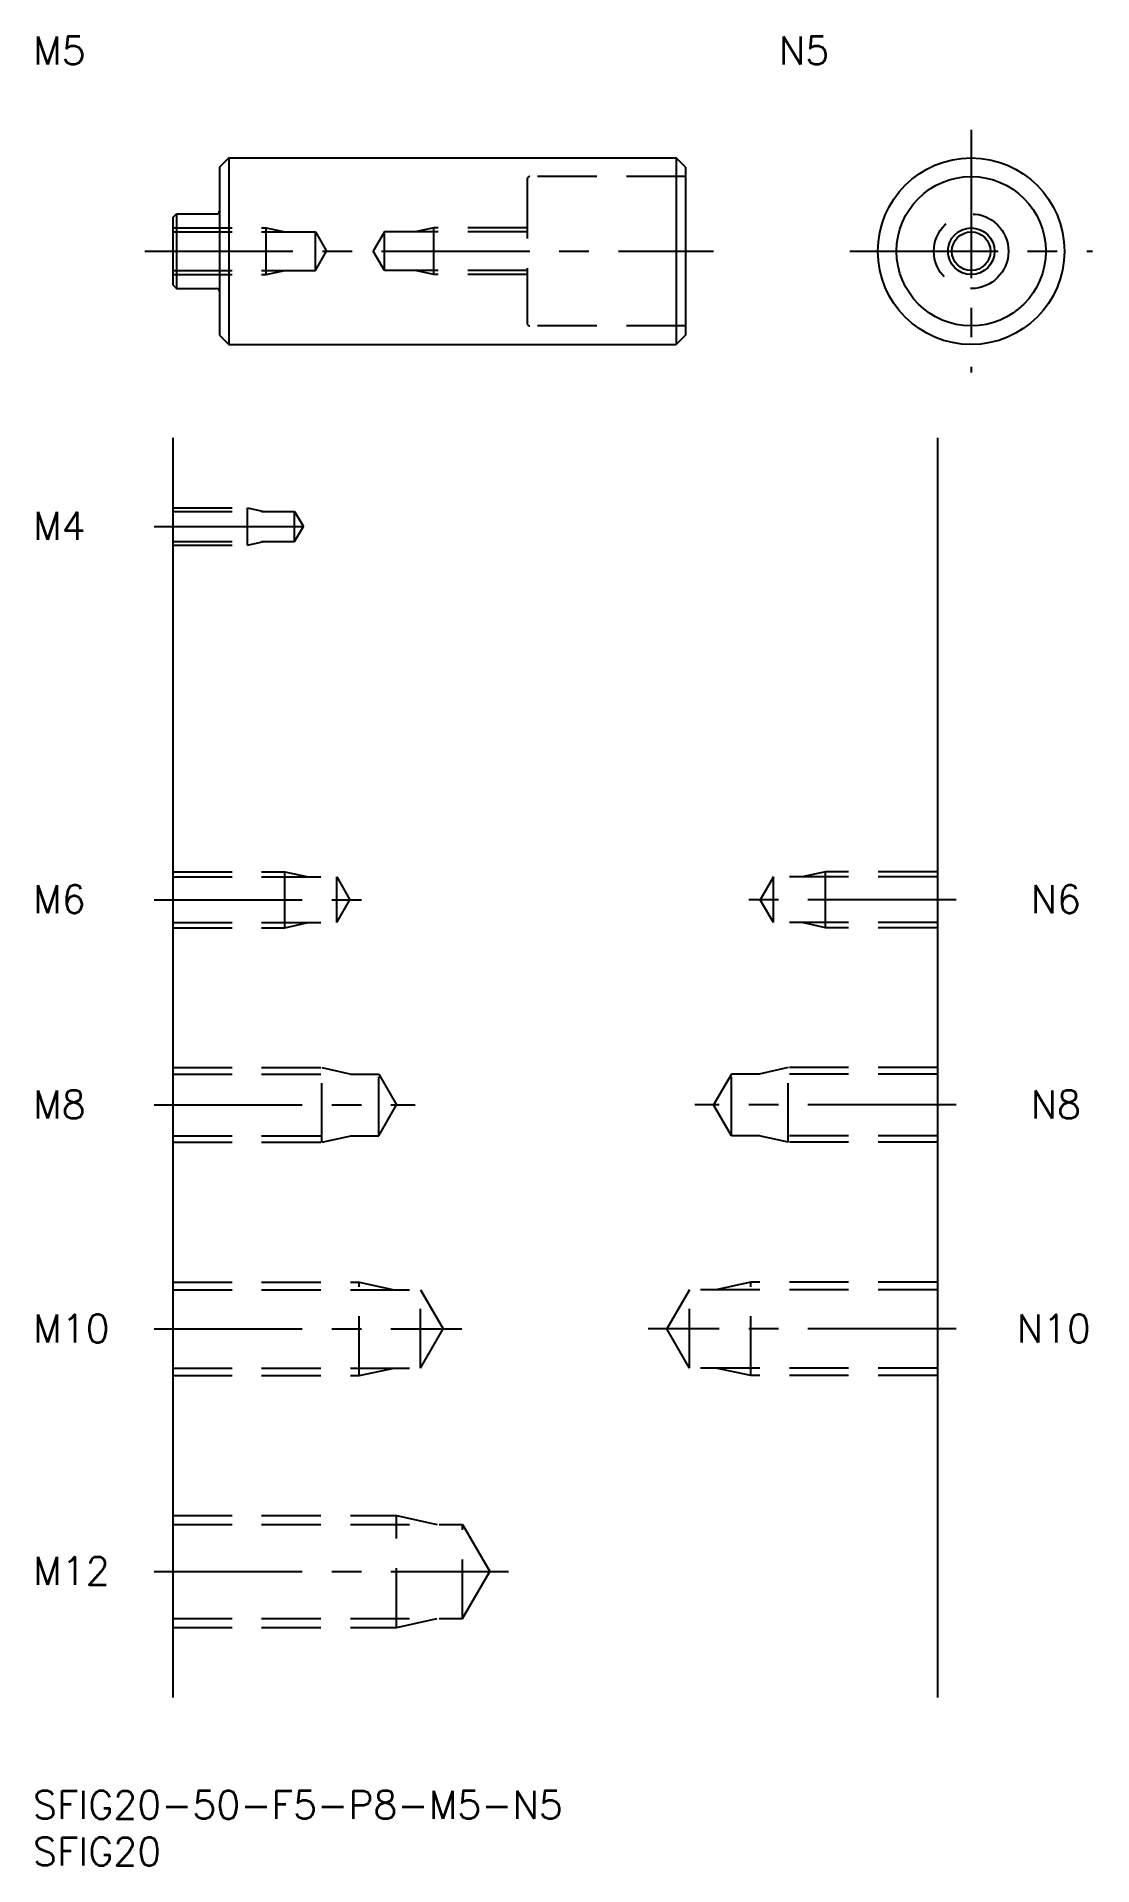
# Model space of a CAD drawing. Extents: x 0 to 114, y -8 to 188.
import ezdxf

# ---------------------------------------------------------------- set-up
doc = ezdxf.new("R2010")
doc.units = 0
doc.header["$LTSCALE"] = 0.5
doc.linetypes.add('CENTER', pattern=[50.8, 31.75, -6.35, 6.35, -6.35])
doc.linetypes.add('DASHED', pattern=[19.05, 12.7, -6.35])
for name, color, linetype in [('MSM_CENTER', 1, 'CENTER'), ('MSM_CONTINUOUS', 7, 'CONTINUOUS'), ('MSM_DASHED', 4, 'DASHED'), ('MSM_NARROW', 5, 'CONTINUOUS'), ('MSM_PART_NUMBER', 7, 'CONTINUOUS')]:
    doc.layers.add(name, color=color, linetype=linetype)
doc.styles.get("Standard").update_dxf_attribs({"font": 'txt.shx', "height": 3, "bigfont": 'bigfont.shx'})

# ---------------------------------------------------------------- blocks, each defined once
blk = doc.blocks.new('*U4')
at = {"layer": 'MSM_PART_NUMBER'}
blk.add_text('SFIG20-50-F5-P8-M5-N5', height=3, dxfattribs=at).set_placement((0, -3))
blk = doc.blocks.new('*U5')
at = {"layer": 'MSM_PART_NUMBER'}
blk.add_text('SFIG20', height=3, dxfattribs=at).set_placement((0, -8))
blk = doc.blocks.new('*U6')
at = {"layer": 'MSM_PART_NUMBER'}
blk.add_text('M12', height=3, dxfattribs=at).set_placement((0, 22.06))
blk = doc.blocks.new('*U7')
at = {"layer": 'MSM_PART_NUMBER'}
blk.add_text('M10', height=3, dxfattribs=at).set_placement((0, 48.06))
blk = doc.blocks.new('*U8')
at = {"layer": 'MSM_PART_NUMBER'}
blk.add_text('M8', height=3, dxfattribs=at).set_placement((0, 72.06))
blk = doc.blocks.new('*U9')
at = {"layer": 'MSM_PART_NUMBER'}
blk.add_text('M6', height=3, dxfattribs=at).set_placement((0, 94.06))
blk = doc.blocks.new('*U10')
at = {"layer": 'MSM_PART_NUMBER'}
blk.add_text('M5', height=3, dxfattribs=at).set_placement((0, 185.01))
blk = doc.blocks.new('*U11')
at = {"layer": 'MSM_PART_NUMBER'}
blk.add_text('N10', height=3, dxfattribs=at).set_placement((105.5, 48.06))
blk = doc.blocks.new('*U12')
at = {"layer": 'MSM_PART_NUMBER'}
blk.add_text('N8', height=3, dxfattribs=at).set_placement((107, 72.06))
blk = doc.blocks.new('*U13')
at = {"layer": 'MSM_PART_NUMBER'}
blk.add_text('N6', height=3, dxfattribs=at).set_placement((107, 94.06))
blk = doc.blocks.new('*U14')
at = {"layer": 'MSM_PART_NUMBER'}
blk.add_text('N5', height=3, dxfattribs=at).set_placement((80, 185.01))
blk = doc.blocks.new('*U15')
at = {"layer": 'MSM_PART_NUMBER'}
blk.add_text('M4', height=3, dxfattribs=at).set_placement((0, 134.06))

msp = doc.modelspace()

# ---------------------------------------------------------------- linework, layer by layer
at = {"layer": 'MSM_CENTER'}
for p, q in [((100.63, 178), (100.63, 152)), ((12, 165), (73, 165)), ((87.63, 165), (113.63, 165)), ((13, 135.5), (31, 135.5)), ((13, 95.5), (36, 95.5)), ((99, 95.5), (76, 95.5)), ((13, 73.5), (41, 73.5)), ((99, 73.5), (71, 73.5)), ((13, 49.5), (46, 49.5)), ((99, 49.5), (66, 49.5)), ((13, 23.5), (51, 23.5))]:
    msp.add_line(p, q, dxfattribs=at)
at = {"layer": 'MSM_CONTINUOUS'}
for p, q in [((21, 175), (20, 174)), ((21, 175), (69, 175)), ((21, 175), (21, 155)), ((69, 175), (69, 155)), ((70, 174), (69, 175)), ((20, 174), (20, 156)), ((70, 174), (70, 156)), ((15, 168.6), (15.4, 169)), ((15, 168.6), (15, 161.4)), ((15.4, 169), (15.4, 161)), ((15.4, 169), (19.7, 169)), ((15, 161.4), (15.4, 161)), ((15.4, 161), (19.7, 161)), ((20, 156), (21, 155)), ((21, 155), (69, 155)), ((70, 156), (69, 155)), ((15, 145), (15, 10)), ((97, 145), (97, 10))]:
    msp.add_line(p, q, dxfattribs=at)
for radius in [10, 8, 2.07]:
    msp.add_circle((100.63, 165), radius, dxfattribs=at)
for centre, start, end in [((19.7, 169.3), 270, 0), ((19.7, 160.7), 0, 90)]:
    msp.add_arc(centre, 0.3, start, end, dxfattribs=at)
at = {"layer": 'MSM_DASHED'}
for p, q in [((53, 172.7), (53, 157.3)), ((70, 173), (53.3, 173)), ((15, 167.5), (25, 167.5)), ((15, 167.07), (30.31, 167.07)), ((25, 162.5), (25, 167.5)), ((25, 167.5), (27, 167.07)), ((30.31, 162.93), (30.31, 167.07)), ((30.31, 167.07), (31.5, 165)), ((37.69, 167.07), (36.5, 165)), ((53, 167.07), (37.69, 167.07)), ((37.69, 162.93), (37.69, 167.07)), ((43, 167.5), (41, 167.07)), ((53, 167.5), (43, 167.5)), ((43, 162.5), (43, 167.5)), ((30.31, 162.93), (31.5, 165)), ((37.69, 162.93), (36.5, 165)), ((15, 162.93), (30.31, 162.93)), ((25, 162.5), (27, 162.93)), ((53, 162.93), (37.69, 162.93)), ((43, 162.5), (41, 162.93)), ((15, 162.5), (25, 162.5)), ((53, 162.5), (43, 162.5)), ((70, 157), (53.3, 157)), ((15, 137.5), (23, 137.5)), ((23, 133.5), (23, 137.5)), ((23, 137.5), (24.75, 137.12)), ((15, 137.12), (28.06, 137.12)), ((28.06, 133.88), (28.06, 137.12)), ((28.06, 137.12), (29, 135.5)), ((28.06, 133.88), (29, 135.5)), ((15, 133.88), (28.06, 133.88)), ((15, 133.5), (23, 133.5)), ((23, 133.5), (24.75, 133.88)), ((15, 98.5), (27, 98.5)), ((27, 92.5), (27, 98.5)), ((27, 98.5), (29.5, 97.96)), ((85, 98.5), (82.5, 97.96)), ((97, 98.5), (85, 98.5)), ((85, 92.5), (85, 98.5)), ((15, 97.96), (32.58, 97.96)), ((32.58, 93.04), (32.58, 97.96)), ((32.58, 97.96), (34, 95.5)), ((79.42, 97.96), (78, 95.5)), ((97, 97.96), (79.42, 97.96)), ((79.42, 93.04), (79.42, 97.96)), ((32.58, 93.04), (34, 95.5)), ((79.42, 93.04), (78, 95.5)), ((15, 93.04), (32.58, 93.04)), ((15, 92.5), (27, 92.5)), ((27, 92.5), (29.5, 93.04)), ((97, 93.04), (79.42, 93.04)), ((85, 92.5), (82.5, 93.04)), ((97, 92.5), (85, 92.5)), ((15, 77.5), (31, 77.5)), ((15, 76.82), (37.08, 76.82)), ((31, 69.5), (31, 77.5)), ((31, 77.5), (34.12, 76.82)), ((37.08, 70.18), (37.08, 76.82)), ((37.08, 76.82), (39, 73.5)), ((74.92, 76.82), (73, 73.5)), ((74.92, 70.18), (74.92, 76.82)), ((97, 76.82), (74.92, 76.82)), ((81, 77.5), (77.88, 76.82)), ((81, 69.5), (81, 77.5)), ((97, 77.5), (81, 77.5)), ((37.08, 70.18), (39, 73.5)), ((74.92, 70.18), (73, 73.5)), ((15, 70.18), (37.08, 70.18)), ((15, 69.5), (31, 69.5)), ((31, 69.5), (34.12, 70.18)), ((97, 70.18), (74.92, 70.18)), ((81, 69.5), (77.88, 70.18)), ((97, 69.5), (81, 69.5)), ((15, 54.5), (35, 54.5)), ((15, 53.69), (41.58, 53.69)), ((35, 44.5), (35, 54.5)), ((35, 54.5), (38.75, 53.69)), ((41.58, 45.31), (41.58, 53.69)), ((41.58, 53.69), (44, 49.5)), ((70.42, 53.69), (68, 49.5)), ((70.42, 45.31), (70.42, 53.69)), ((97, 53.69), (70.42, 53.69)), ((77, 54.5), (73.25, 53.69)), ((77, 44.5), (77, 54.5)), ((97, 54.5), (77, 54.5)), ((41.58, 45.31), (44, 49.5)), ((70.42, 45.31), (68, 49.5)), ((15, 45.31), (41.58, 45.31)), ((35, 44.5), (38.75, 45.31)), ((97, 45.31), (70.42, 45.31)), ((77, 44.5), (73.25, 45.31)), ((15, 44.5), (35, 44.5)), ((97, 44.5), (77, 44.5)), ((15, 29.5), (39, 29.5)), ((39, 17.5), (39, 29.5)), ((39, 29.5), (43.37, 28.55)), ((15, 28.55), (46.08, 28.55)), ((46.08, 18.45), (46.08, 28.55)), ((46.08, 28.55), (49, 23.5)), ((46.08, 18.45), (49, 23.5)), ((15, 18.45), (46.08, 18.45)), ((39, 17.5), (43.37, 18.45)), ((15, 17.5), (39, 17.5))]:
    msp.add_line(p, q, dxfattribs=at)
msp.add_circle((100.63, 165), 4, dxfattribs=at)
for centre, start, end in [((53.3, 172.7), 90, 180), ((53.3, 157.3), 180, 270)]:
    msp.add_arc(centre, 0.3, start, end, dxfattribs=at)
at = {"layer": 'MSM_NARROW'}
msp.add_circle((100.63, 165), 2.5, dxfattribs=at)

# ---------------------------------------------------------------- block references
at = {"layer": 'MSM_CONTINUOUS'}
for name in ['*U10', '*U14', '*U15', '*U9', '*U13', '*U8', '*U12', '*U7', '*U11', '*U6', '*U4', '*U5']:
    msp.add_blockref(name, (0, 0), dxfattribs=at)

doc.saveas('drawing.dxf')
